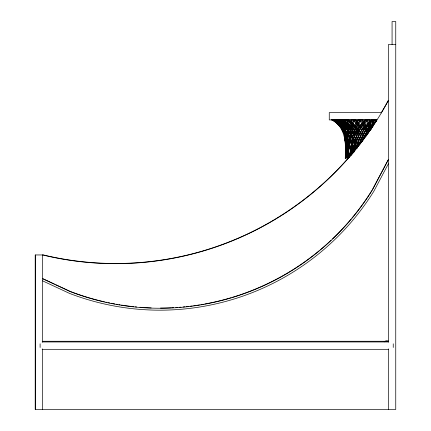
<?xml version="1.0" encoding="UTF-8"?>
<svg xmlns="http://www.w3.org/2000/svg" width="431" height="431" viewBox="0 0 431 431"><rect width="100%" height="100%" fill="white"/><g stroke="black" fill="none" stroke-linecap="round" stroke-linejoin="round"><path stroke-width="0.65" d="M351.669 119.77L351.437 123.46L350.317 127.242L348.679 130.264L347.02 143.178L345.673 158.355C345.958 144.751 345.942 127.705 332.587 119.77M353.711 119.77L353.479 123.46L352.359 127.242L350.721 130.264L349.062 143.184L347.72 158.355C346.88 145.441 347.262 132.145 351.324 119.77M373.855 119.77L373.289 125.981M375.751 121.617L375.902 119.77M334.628 119.77C348.059 128.104 348.663 144.347 345.802 158.355L345.258 143.178L360.779 143.178M349.158 157.698C351.346 144.778 352.127 130.21 360.634 119.527M349.509 157.035L353.388 133.702L354.675 130.264L356.997 127.242L360.817 119.77M349.455 157.035C351.874 143.733 354.541 128.314 365.919 119.435M351.998 154.395C354.26 141.88 357.326 127.7 367.961 119.435M349.94 156.378L352.504 143.178L355.079 133.702L357.04 130.264L366.113 119.527M352.493 153.738L354.551 143.184L357.127 133.702L359.082 130.264L368.16 119.527M353.339 152.666C355.737 140.123 360.828 126.547 372.4 119.678M356.362 148.237C358.985 137.187 364.233 125.69 374.442 119.678M353.932 152.03L355.92 143.178L359.109 133.702L361.604 130.264L372.982 119.435M356.825 148.237L357.967 143.184L361.151 133.702L363.645 130.264L375.024 119.435M358.468 145.71C361.679 135.808 367.169 125.739 376.742 120.648M359.115 145.08L363.15 133.702L366.011 130.264L376.042 121.569M373.558 119.77L372.373 123.46L372.352 127.242L367.298 133.702L366.786 134.881M375.606 119.77L374.415 123.46C369.108 127.872 365.025 133.658 362.816 140.21M353.366 119.77C349.212 132.166 349.563 145.506 347.849 158.355L347.305 143.184L345.624 139.019L342.586 127.242L339.17 119.635M366.285 135.474L366.926 133.702L371.333 128.966M358.775 119.77L354.955 127.242L352.628 130.264L351.346 133.702L347.267 158.355C345.102 145.554 346.212 132.603 344.784 119.77M362.051 141.395C364.217 135.059 367.638 129.489 373.246 125.561M372.228 189.99L388.105 159.993M388.39 159.685L372.244 190.19A249.964 249.964 0 0 1 70.215 291.604L42.61 278.738M388.39 163.785L373.876 191.208A251.887 251.887 0 0 1 69.526 293.398L42.61 280.856M358.587 119.527C349.95 130.399 349.261 145.236 347.02 158.355C345.393 149.029 346.055 139.585 345.452 130.264C346.793 126.87 346.562 123.083 345.086 119.77M395.75 44.538L388.39 44.538L388.39 342.144M381.457 112.599L329.262 112.599L329.262 119.904L376.678 119.904M331.31 119.904L376.241 119.904M343.739 133.702L368.096 133.702M334.844 119.527C339.348 123.352 341.099 128.944 344.213 133.702L344.622 139.019L363.748 139.019M42.766 341.266L388.503 341.266M42.125 341.961L388.536 341.961M42.125 349.32L388.536 349.32M42.594 278.534L54.527 284.094M55.728 284.659L70.199 291.404M337.737 119.597C348.41 124.678 355.677 134.989 358.242 146.341M335.695 119.597C347.025 124.942 354.336 136.191 356.652 148.237M334.774 119.597C346.432 125.195 353.517 137.058 355.521 149.503M332.732 119.597C345.323 125.556 352.154 138.755 354.04 152.03M342.306 119.597C351.502 124.236 357.805 132.931 360.876 142.586M340.264 119.597C350.058 124.516 356.539 134.079 359.379 144.444M334.655 119.597C340.813 123.218 345.974 128.217 350.5 133.702C351.788 138.997 355.408 143.324 355.828 148.873M332.608 119.597C338.771 123.212 343.933 128.217 348.453 133.702C350.15 139.542 353.77 144.541 354.212 150.769M333.745 119.678C346.039 126.202 351.594 139.919 353.118 153.075M331.703 119.678C344.708 126.531 349.897 141.303 351.448 155.058M337.656 119.678C343.658 123.546 349.169 128.222 353.759 133.702C354.627 138.033 357.773 141.422 358.576 145.71M335.614 119.678C341.616 123.546 347.127 128.217 351.718 133.702C352.973 138.814 356.609 142.914 357.137 148.237M333.702 119.678C339.633 123.061 343.922 128.357 347.979 133.702C349.794 140 353.005 145.716 353.393 152.418M331.654 119.678C337.586 123.056 341.875 128.352 345.931 133.702C348.151 140.576 351.173 147.046 351.734 154.395M348.286 119.678C355.198 124.182 361.205 130.927 363.301 139.019C361.221 130.383 353.695 125.292 347.704 119.435M346.244 119.678C354.072 124.57 359.944 132.425 362.094 141.395M342.16 119.678L347.127 123.46L354.675 130.264L357.536 133.702L359.432 139.019L361.302 142.586M340.118 119.678L349.331 127.242L352.628 130.264L355.494 133.702L359.874 144.444M334.58 119.77L339.046 123.46L342.37 127.242M332.538 119.77L337.004 123.46L340.323 127.242M354.772 119.435C359.966 123.53 363.861 129.305 366.081 135.474M352.725 119.435C358.463 124.09 362.918 130.647 364.674 137.839M345.662 119.435C352.752 125.583 359.853 132.005 362.369 141.395M336.913 119.435C342.155 122.808 343.006 128.971 346.26 133.702C348.48 140.91 350.236 148.162 350.866 155.715M334.871 119.435C340.156 122.803 340.905 129.058 344.326 133.702C346.626 141.567 348.34 149.498 349.11 157.692M336.886 119.527C346.007 129.079 349.735 142.176 351.098 155.058M354.573 119.527L363.645 130.264L366.011 136.067M352.526 119.527L361.604 130.264L364.583 137.839M362.099 119.527L365.035 123.46L368.699 131.983M360.057 119.527L362.988 123.46L367.298 133.702M341.417 119.635C345.533 123.411 344.66 128.944 346.26 133.702C346.955 141.729 348.857 149.568 349.002 157.698M339.375 119.635C343.534 123.411 342.526 128.998 344.326 133.702C345.247 141.923 346.19 149.993 345.258 158.355L345.802 143.178L344.622 139.019M371.188 128.75L369.248 123.46L369.017 119.77M341.217 119.635C347.596 131.283 347.434 144.864 349.25 157.698M361.911 119.77C363.166 124.586 367.39 127.905 368.667 132.559M359.869 119.77C361.458 125.335 366.544 129.063 367.244 134.881M369.362 119.77L370.633 123.46L371.619 128.449M367.32 119.77L368.591 123.46L369.965 130.264L368.327 127.242L367.207 123.46L366.975 119.77M347.127 119.77L348.313 123.46L348.334 127.242L347.494 130.264L347.72 143.184L347.305 158.355L347.979 133.702L346.831 119.77M347.267 143.178L349.358 157.035M393.244 343.803L393.244 347.478M392.07 44.538L392.07 21.55L395.75 21.55L395.75 409.45L35.25 409.45L35.25 254.953L42.61 254.953A309.533 309.533 0 0 0 388.39 100.455M388.39 348.873L388.39 409.45M42.61 342.122L42.594 254.748A309.533 309.533 0 0 0 376.947 119.802M42.61 348.857L42.61 409.45M40.11 343.803L40.11 347.478M35.272 254.953L35.272 409.45M384.21 341.853A3.68 3.68 0 0 1 388.649 341.266M388.374 100.251A309.533 309.533 0 0 1 381.149 112.992M371.878 190.55A249.964 249.964 0 0 1 352.03 217.984M351.184 218.996A249.964 249.964 0 0 1 332.538 238.855M331.094 240.223A249.964 249.964 0 0 1 320.174 249.905M319.15 250.756A249.964 249.964 0 0 1 240.094 294.836M239.464 295.046A249.964 249.964 0 0 1 232.514 297.271M231.242 297.654A249.964 249.964 0 0 1 204.763 303.99M203.454 304.227A249.964 249.964 0 0 1 200.841 304.674M199.531 304.889A249.964 249.964 0 0 1 197.56 305.196M196.245 305.396A249.964 249.964 0 0 1 193.611 305.768M192.291 305.94A249.964 249.964 0 0 1 190.313 306.193M188.993 306.349A249.964 249.964 0 0 1 186.348 306.646M185.023 306.786A249.964 249.964 0 0 1 183.035 306.974M181.052 307.152A249.964 249.964 0 0 1 179.064 307.314M177.739 307.411A249.964 249.964 0 0 1 175.751 307.545M173.768 307.664A249.964 249.964 0 0 1 171.78 307.766M171.118 307.799A249.964 249.964 0 0 1 160.499 308.046M151.189 307.896A249.964 249.964 0 0 1 139.913 307.249M136.611 306.964A249.964 249.964 0 0 1 135.296 306.834M133.976 306.7A249.964 249.964 0 0 1 121.456 305.078M120.141 304.868A249.964 249.964 0 0 1 118.827 304.652M117.512 304.431A249.964 249.964 0 0 1 116.203 304.2M114.894 303.963A249.964 249.964 0 0 1 110.977 303.214M109.673 302.95A249.964 249.964 0 0 1 108.375 302.681M107.077 302.406A249.964 249.964 0 0 1 105.784 302.12M104.485 301.829A249.964 249.964 0 0 1 103.198 301.533M102.551 301.382A249.964 249.964 0 0 1 70.819 291.636"/></g></svg>
